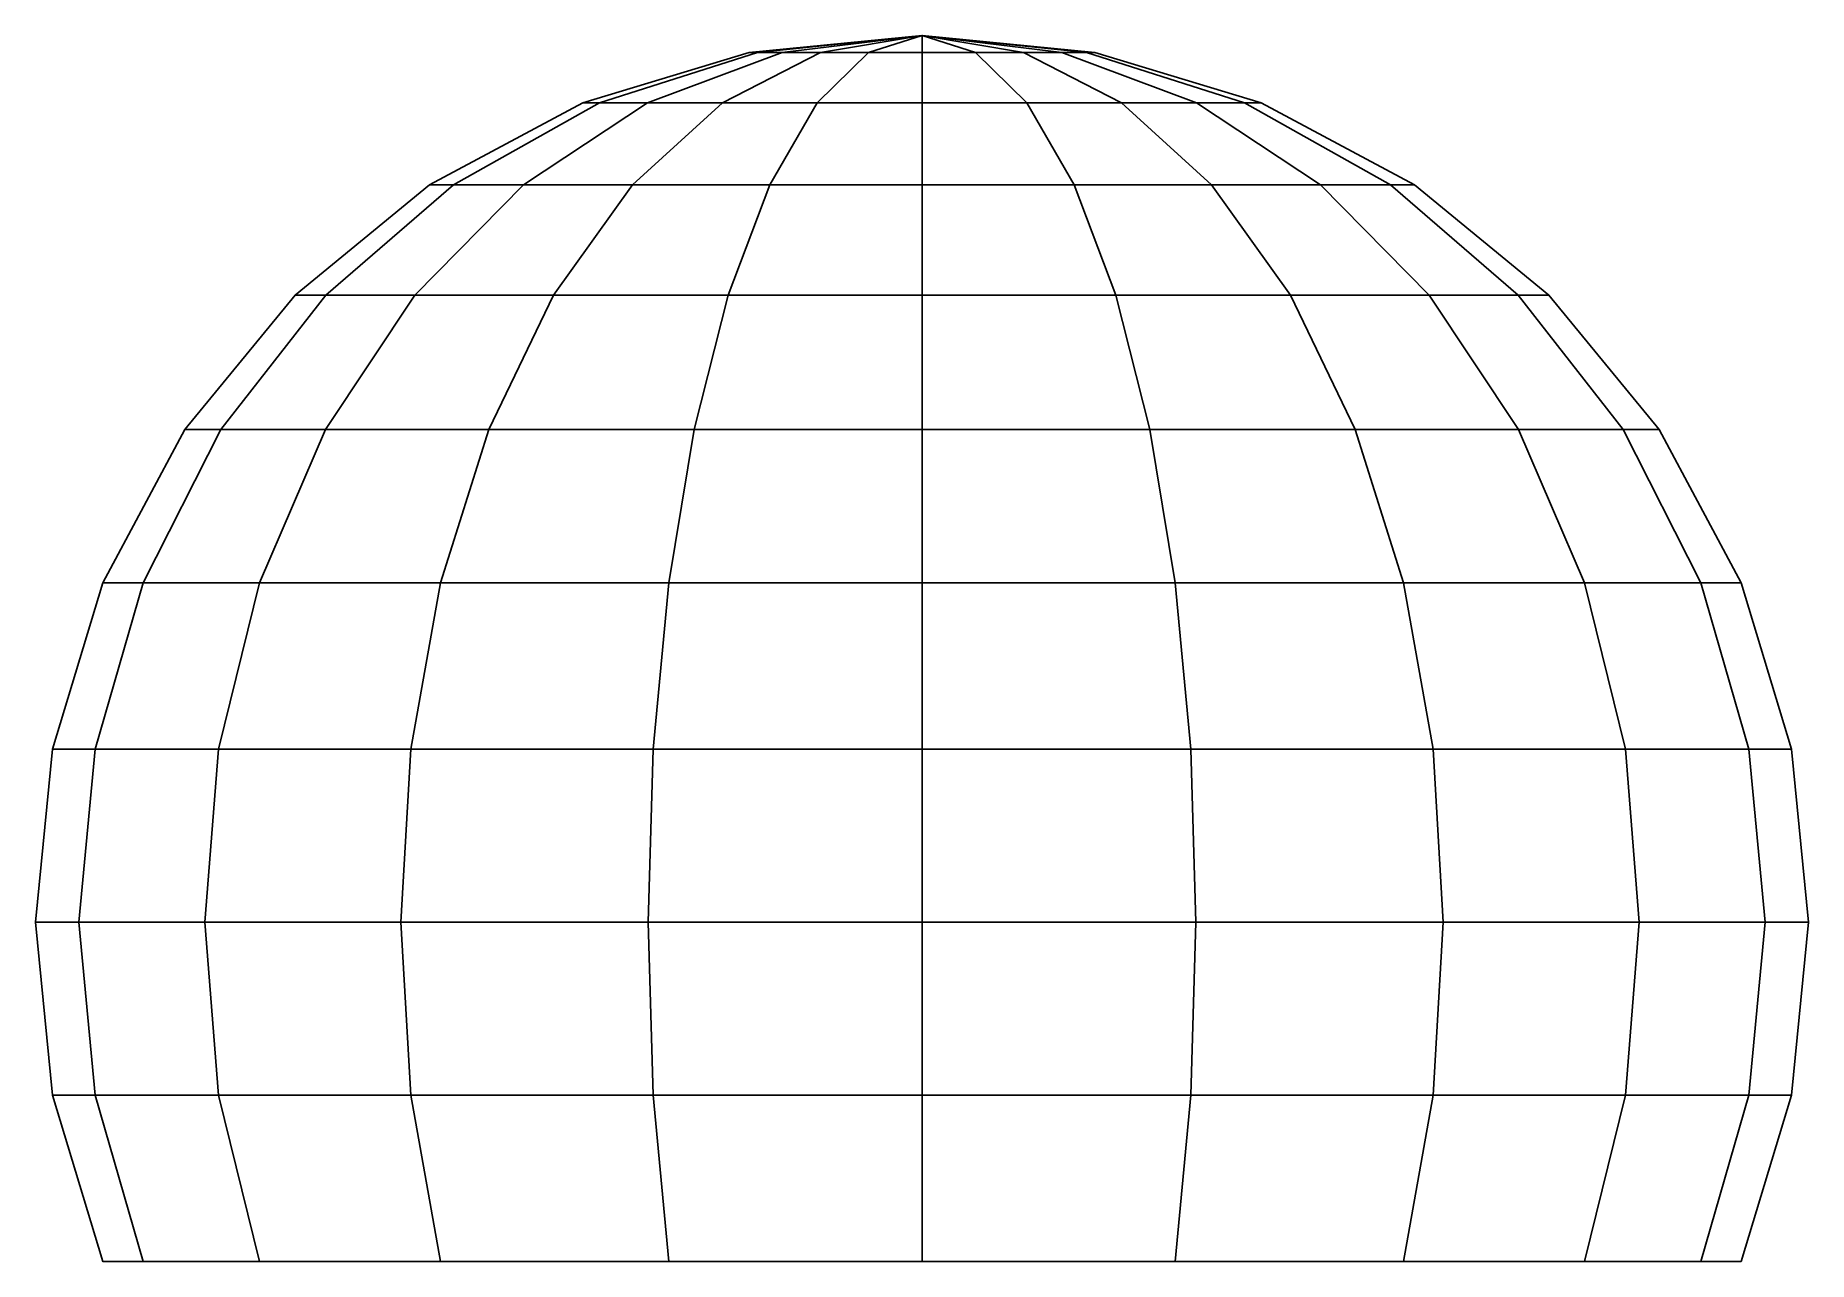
# Model space of a CAD drawing. Extents: x -0.4 to 0.4, y -0.153 to 0.4.
import ezdxf

# ---------------------------------------------------------------- set-up
doc = ezdxf.new("R2010")
doc.units = 0
doc.layers.add('TURRET', color=2, linetype='CONTINUOUS')

msp = doc.modelspace()

# ---------------------------------------------------------------- linework, layer by layer
at = {"layer": 'TURRET'}
for points in [[(-0.14558, 0.36955, 0.6973), (-0.07422, 0.39231, 0.67411), (-0.07804, 0.39231, 0.65), (-0.15307, 0.36955, 0.65)], [(-0.12384, 0.36955, 0.73997), (-0.06313, 0.39231, 0.69587), (-0.07422, 0.39231, 0.67411), (-0.14558, 0.36955, 0.6973)], [(-0.08997, 0.36955, 0.77384), (-0.04587, 0.39231, 0.71313), (-0.06313, 0.39231, 0.69587), (-0.12384, 0.36955, 0.73997)], [(-0.0473, 0.36955, 0.79558), (-0.02411, 0.39231, 0.72422), (-0.04587, 0.39231, 0.71313), (-0.08997, 0.36955, 0.77384)], [(-0.07422, 0.39231, 0.67411), (0, 0.4, 0.65), (0, 0.4, 0.65), (-0.07804, 0.39231, 0.65)], [(-0.06313, 0.39231, 0.69587), (0, 0.4, 0.65), (0, 0.4, 0.65), (-0.07422, 0.39231, 0.67411)], [(-0.04587, 0.39231, 0.71313), (0, 0.4, 0.65), (0, 0.4, 0.65), (-0.06313, 0.39231, 0.69587)], [(0, 0.36955, 0.80307), (0, 0.39231, 0.72804), (-0.02411, 0.39231, 0.72422), (-0.0473, 0.36955, 0.79558)], [(-0.02411, 0.39231, 0.72422), (0, 0.4, 0.65), (0, 0.4, 0.65), (-0.04587, 0.39231, 0.71313)], [(0, 0.39231, 0.72804), (0, 0.4, 0.65), (0, 0.4, 0.65), (-0.02411, 0.39231, 0.72422)], [(0.07804, 0.39231, 0.65), (0, 0.4, 0.65), (0, 0.4, 0.65), (0.07422, 0.39231, 0.67411)], [(0.07422, 0.39231, 0.67411), (0, 0.4, 0.65), (0, 0.4, 0.65), (0.06313, 0.39231, 0.69587)], [(0.06313, 0.39231, 0.69587), (0, 0.4, 0.65), (0, 0.4, 0.65), (0.04587, 0.39231, 0.71313)], [(0.04587, 0.39231, 0.71313), (0, 0.4, 0.65), (0, 0.4, 0.65), (0.02411, 0.39231, 0.72422)], [(0.02411, 0.39231, 0.72422), (0, 0.4, 0.65), (0, 0.4, 0.65), (0, 0.39231, 0.72804)], [(0.0473, 0.36955, 0.79558), (0.02411, 0.39231, 0.72422), (0, 0.39231, 0.72804), (0, 0.36955, 0.80307)], [(0.08997, 0.36955, 0.77384), (0.04587, 0.39231, 0.71313), (0.02411, 0.39231, 0.72422), (0.0473, 0.36955, 0.79558)], [(0.12384, 0.36955, 0.73997), (0.06313, 0.39231, 0.69587), (0.04587, 0.39231, 0.71313), (0.08997, 0.36955, 0.77384)], [(0.14558, 0.36955, 0.6973), (0.07422, 0.39231, 0.67411), (0.06313, 0.39231, 0.69587), (0.12384, 0.36955, 0.73997)], [(0.15307, 0.36955, 0.65), (0.07804, 0.39231, 0.65), (0.07422, 0.39231, 0.67411), (0.14558, 0.36955, 0.6973)], [(-0.21135, 0.33259, 0.71867), (-0.14558, 0.36955, 0.6973), (-0.15307, 0.36955, 0.65), (-0.22223, 0.33259, 0.65)], [(-0.17979, 0.33259, 0.78062), (-0.12384, 0.36955, 0.73997), (-0.14558, 0.36955, 0.6973), (-0.21135, 0.33259, 0.71867)], [(-0.13062, 0.33259, 0.82979), (-0.08997, 0.36955, 0.77384), (-0.12384, 0.36955, 0.73997), (-0.17979, 0.33259, 0.78062)], [(-0.06867, 0.33259, 0.86135), (-0.0473, 0.36955, 0.79558), (-0.08997, 0.36955, 0.77384), (-0.13062, 0.33259, 0.82979)], [(0, 0.33259, 0.87223), (0, 0.36955, 0.80307), (-0.0473, 0.36955, 0.79558), (-0.06867, 0.33259, 0.86135)], [(0.06867, 0.33259, 0.86135), (0.0473, 0.36955, 0.79558), (0, 0.36955, 0.80307), (0, 0.33259, 0.87223)], [(0.13062, 0.33259, 0.82979), (0.08997, 0.36955, 0.77384), (0.0473, 0.36955, 0.79558), (0.06867, 0.33259, 0.86135)], [(0.17979, 0.33259, 0.78062), (0.12384, 0.36955, 0.73997), (0.08997, 0.36955, 0.77384), (0.13062, 0.33259, 0.82979)], [(0.21135, 0.33259, 0.71867), (0.14558, 0.36955, 0.6973), (0.12384, 0.36955, 0.73997), (0.17979, 0.33259, 0.78062)], [(0.22223, 0.33259, 0.65), (0.15307, 0.36955, 0.65), (0.14558, 0.36955, 0.6973), (0.21135, 0.33259, 0.71867)], [(-0.269, 0.28284, 0.7374), (-0.21135, 0.33259, 0.71867), (-0.22223, 0.33259, 0.65), (-0.28284, 0.28284, 0.65)], [(-0.22882, 0.28284, 0.81625), (-0.17979, 0.33259, 0.78062), (-0.21135, 0.33259, 0.71867), (-0.269, 0.28284, 0.7374)], [(-0.16625, 0.28284, 0.87882), (-0.13062, 0.33259, 0.82979), (-0.17979, 0.33259, 0.78062), (-0.22882, 0.28284, 0.81625)], [(-0.0874, 0.28284, 0.919), (-0.06867, 0.33259, 0.86135), (-0.13062, 0.33259, 0.82979), (-0.16625, 0.28284, 0.87882)], [(0, 0.28284, 0.93284), (0, 0.33259, 0.87223), (-0.06867, 0.33259, 0.86135), (-0.0874, 0.28284, 0.919)], [(0.0874, 0.28284, 0.919), (0.06867, 0.33259, 0.86135), (0, 0.33259, 0.87223), (0, 0.28284, 0.93284)], [(0.16625, 0.28284, 0.87882), (0.13062, 0.33259, 0.82979), (0.06867, 0.33259, 0.86135), (0.0874, 0.28284, 0.919)], [(0.22882, 0.28284, 0.81625), (0.17979, 0.33259, 0.78062), (0.13062, 0.33259, 0.82979), (0.16625, 0.28284, 0.87882)], [(0.269, 0.28284, 0.7374), (0.21135, 0.33259, 0.71867), (0.17979, 0.33259, 0.78062), (0.22882, 0.28284, 0.81625)], [(0.28284, 0.28284, 0.65), (0.22223, 0.33259, 0.65), (0.21135, 0.33259, 0.71867), (0.269, 0.28284, 0.7374)], [(-0.31631, 0.22223, 0.75278), (-0.269, 0.28284, 0.7374), (-0.28284, 0.28284, 0.65), (-0.33259, 0.22223, 0.65)], [(-0.26907, 0.22223, 0.84549), (-0.22882, 0.28284, 0.81625), (-0.269, 0.28284, 0.7374), (-0.31631, 0.22223, 0.75278)], [(-0.19549, 0.22223, 0.91907), (-0.16625, 0.28284, 0.87882), (-0.22882, 0.28284, 0.81625), (-0.26907, 0.22223, 0.84549)], [(-0.10278, 0.22223, 0.96631), (-0.0874, 0.28284, 0.919), (-0.16625, 0.28284, 0.87882), (-0.19549, 0.22223, 0.91907)], [(0, 0.22223, 0.98259), (0, 0.28284, 0.93284), (-0.0874, 0.28284, 0.919), (-0.10278, 0.22223, 0.96631)], [(0.10278, 0.22223, 0.96631), (0.0874, 0.28284, 0.919), (0, 0.28284, 0.93284), (0, 0.22223, 0.98259)], [(0.19549, 0.22223, 0.91907), (0.16625, 0.28284, 0.87882), (0.0874, 0.28284, 0.919), (0.10278, 0.22223, 0.96631)], [(0.26907, 0.22223, 0.84549), (0.22882, 0.28284, 0.81625), (0.16625, 0.28284, 0.87882), (0.19549, 0.22223, 0.91907)], [(0.31631, 0.22223, 0.75278), (0.269, 0.28284, 0.7374), (0.22882, 0.28284, 0.81625), (0.26907, 0.22223, 0.84549)], [(0.33259, 0.22223, 0.65), (0.28284, 0.28284, 0.65), (0.269, 0.28284, 0.7374), (0.31631, 0.22223, 0.75278)], [(-0.35146, 0.15307, 0.7642), (-0.31631, 0.22223, 0.75278), (-0.33259, 0.22223, 0.65), (-0.36955, 0.15307, 0.65)], [(-0.29897, 0.15307, 0.86722), (-0.26907, 0.22223, 0.84549), (-0.31631, 0.22223, 0.75278), (-0.35146, 0.15307, 0.7642)], [(-0.21722, 0.15307, 0.94897), (-0.19549, 0.22223, 0.91907), (-0.26907, 0.22223, 0.84549), (-0.29897, 0.15307, 0.86722)], [(-0.1142, 0.15307, 1.00146), (-0.10278, 0.22223, 0.96631), (-0.19549, 0.22223, 0.91907), (-0.21722, 0.15307, 0.94897)], [(0, 0.15307, 1.01955), (0, 0.22223, 0.98259), (-0.10278, 0.22223, 0.96631), (-0.1142, 0.15307, 1.00146)], [(0.1142, 0.15307, 1.00146), (0.10278, 0.22223, 0.96631), (0, 0.22223, 0.98259), (0, 0.15307, 1.01955)], [(0.21722, 0.15307, 0.94897), (0.19549, 0.22223, 0.91907), (0.10278, 0.22223, 0.96631), (0.1142, 0.15307, 1.00146)], [(0.29897, 0.15307, 0.86722), (0.26907, 0.22223, 0.84549), (0.19549, 0.22223, 0.91907), (0.21722, 0.15307, 0.94897)], [(0.35146, 0.15307, 0.7642), (0.31631, 0.22223, 0.75278), (0.26907, 0.22223, 0.84549), (0.29897, 0.15307, 0.86722)], [(0.36955, 0.15307, 0.65), (0.33259, 0.22223, 0.65), (0.31631, 0.22223, 0.75278), (0.35146, 0.15307, 0.7642)], [(-0.37311, 0.07804, 0.77123), (-0.35146, 0.15307, 0.7642), (-0.36955, 0.15307, 0.65), (-0.39231, 0.07804, 0.65)], [(-0.31739, 0.07804, 0.8806), (-0.29897, 0.15307, 0.86722), (-0.35146, 0.15307, 0.7642), (-0.37311, 0.07804, 0.77123)], [(-0.2306, 0.07804, 0.96739), (-0.21722, 0.15307, 0.94897), (-0.29897, 0.15307, 0.86722), (-0.31739, 0.07804, 0.8806)], [(-0.12123, 0.07804, 1.02311), (-0.1142, 0.15307, 1.00146), (-0.21722, 0.15307, 0.94897), (-0.2306, 0.07804, 0.96739)], [(0, 0.07804, 1.04231), (0, 0.15307, 1.01955), (-0.1142, 0.15307, 1.00146), (-0.12123, 0.07804, 1.02311)], [(0.12123, 0.07804, 1.02311), (0.1142, 0.15307, 1.00146), (0, 0.15307, 1.01955), (0, 0.07804, 1.04231)], [(0.2306, 0.07804, 0.96739), (0.21722, 0.15307, 0.94897), (0.1142, 0.15307, 1.00146), (0.12123, 0.07804, 1.02311)], [(0.31739, 0.07804, 0.8806), (0.29897, 0.15307, 0.86722), (0.21722, 0.15307, 0.94897), (0.2306, 0.07804, 0.96739)], [(0.37311, 0.07804, 0.77123), (0.35146, 0.15307, 0.7642), (0.29897, 0.15307, 0.86722), (0.31739, 0.07804, 0.8806)], [(0.39231, 0.07804, 0.65), (0.36955, 0.15307, 0.65), (0.35146, 0.15307, 0.7642), (0.37311, 0.07804, 0.77123)], [(-0.38042, 0, 0.77361), (-0.37311, 0.07804, 0.77123), (-0.39231, 0.07804, 0.65), (-0.4, 0, 0.65)], [(-0.32361, 0, 0.88511), (-0.31739, 0.07804, 0.8806), (-0.37311, 0.07804, 0.77123), (-0.38042, 0, 0.77361)], [(-0.23511, 0, 0.97361), (-0.2306, 0.07804, 0.96739), (-0.31739, 0.07804, 0.8806), (-0.32361, 0, 0.88511)], [(-0.12361, 0, 1.03042), (-0.12123, 0.07804, 1.02311), (-0.2306, 0.07804, 0.96739), (-0.23511, 0, 0.97361)], [(0, 0, 1.05), (0, 0.07804, 1.04231), (-0.12123, 0.07804, 1.02311), (-0.12361, 0, 1.03042)], [(0.12361, 0, 1.03042), (0.12123, 0.07804, 1.02311), (0, 0.07804, 1.04231), (0, 0, 1.05)], [(0.23511, 0, 0.97361), (0.2306, 0.07804, 0.96739), (0.12123, 0.07804, 1.02311), (0.12361, 0, 1.03042)], [(0.32361, 0, 0.88511), (0.31739, 0.07804, 0.8806), (0.2306, 0.07804, 0.96739), (0.23511, 0, 0.97361)], [(0.38042, 0, 0.77361), (0.37311, 0.07804, 0.77123), (0.31739, 0.07804, 0.8806), (0.32361, 0, 0.88511)], [(0.4, 0, 0.65), (0.39231, 0.07804, 0.65), (0.37311, 0.07804, 0.77123), (0.38042, 0, 0.77361)], [(-0.37311, -0.07804, 0.77123), (-0.38042, 0, 0.77361), (-0.4, 0, 0.65), (-0.39231, -0.07804, 0.65)], [(-0.31739, -0.07804, 0.8806), (-0.32361, 0, 0.88511), (-0.38042, 0, 0.77361), (-0.37311, -0.07804, 0.77123)], [(-0.2306, -0.07804, 0.96739), (-0.23511, 0, 0.97361), (-0.32361, 0, 0.88511), (-0.31739, -0.07804, 0.8806)], [(-0.12123, -0.07804, 1.02311), (-0.12361, 0, 1.03042), (-0.23511, 0, 0.97361), (-0.2306, -0.07804, 0.96739)], [(0, -0.07804, 1.04231), (0, 0, 1.05), (-0.12361, 0, 1.03042), (-0.12123, -0.07804, 1.02311)], [(0.12123, -0.07804, 1.02311), (0.12361, 0, 1.03042), (0, 0, 1.05), (0, -0.07804, 1.04231)], [(0.2306, -0.07804, 0.96739), (0.23511, 0, 0.97361), (0.12361, 0, 1.03042), (0.12123, -0.07804, 1.02311)], [(0.31739, -0.07804, 0.8806), (0.32361, 0, 0.88511), (0.23511, 0, 0.97361), (0.2306, -0.07804, 0.96739)], [(0.37311, -0.07804, 0.77123), (0.38042, 0, 0.77361), (0.32361, 0, 0.88511), (0.31739, -0.07804, 0.8806)], [(0.39231, -0.07804, 0.65), (0.4, 0, 0.65), (0.38042, 0, 0.77361), (0.37311, -0.07804, 0.77123)], [(-0.35146, -0.15307, 0.7642), (-0.37311, -0.07804, 0.77123), (-0.39231, -0.07804, 0.65), (-0.36955, -0.15307, 0.65)], [(-0.29897, -0.15307, 0.86722), (-0.31739, -0.07804, 0.8806), (-0.37311, -0.07804, 0.77123), (-0.35146, -0.15307, 0.7642)], [(-0.21722, -0.15307, 0.94897), (-0.2306, -0.07804, 0.96739), (-0.31739, -0.07804, 0.8806), (-0.29897, -0.15307, 0.86722)], [(-0.1142, -0.15307, 1.00146), (-0.12123, -0.07804, 1.02311), (-0.2306, -0.07804, 0.96739), (-0.21722, -0.15307, 0.94897)], [(0, -0.15307, 1.01955), (0, -0.07804, 1.04231), (-0.12123, -0.07804, 1.02311), (-0.1142, -0.15307, 1.00146)], [(0.1142, -0.15307, 1.00146), (0.12123, -0.07804, 1.02311), (0, -0.07804, 1.04231), (0, -0.15307, 1.01955)], [(0.21722, -0.15307, 0.94897), (0.2306, -0.07804, 0.96739), (0.12123, -0.07804, 1.02311), (0.1142, -0.15307, 1.00146)], [(0.29897, -0.15307, 0.86722), (0.31739, -0.07804, 0.8806), (0.2306, -0.07804, 0.96739), (0.21722, -0.15307, 0.94897)], [(0.35146, -0.15307, 0.7642), (0.37311, -0.07804, 0.77123), (0.31739, -0.07804, 0.8806), (0.29897, -0.15307, 0.86722)], [(0.36955, -0.15307, 0.65), (0.39231, -0.07804, 0.65), (0.37311, -0.07804, 0.77123), (0.35146, -0.15307, 0.7642)]]:
    msp.add_3dface(points, dxfattribs=at)

doc.saveas('drawing.dxf')
